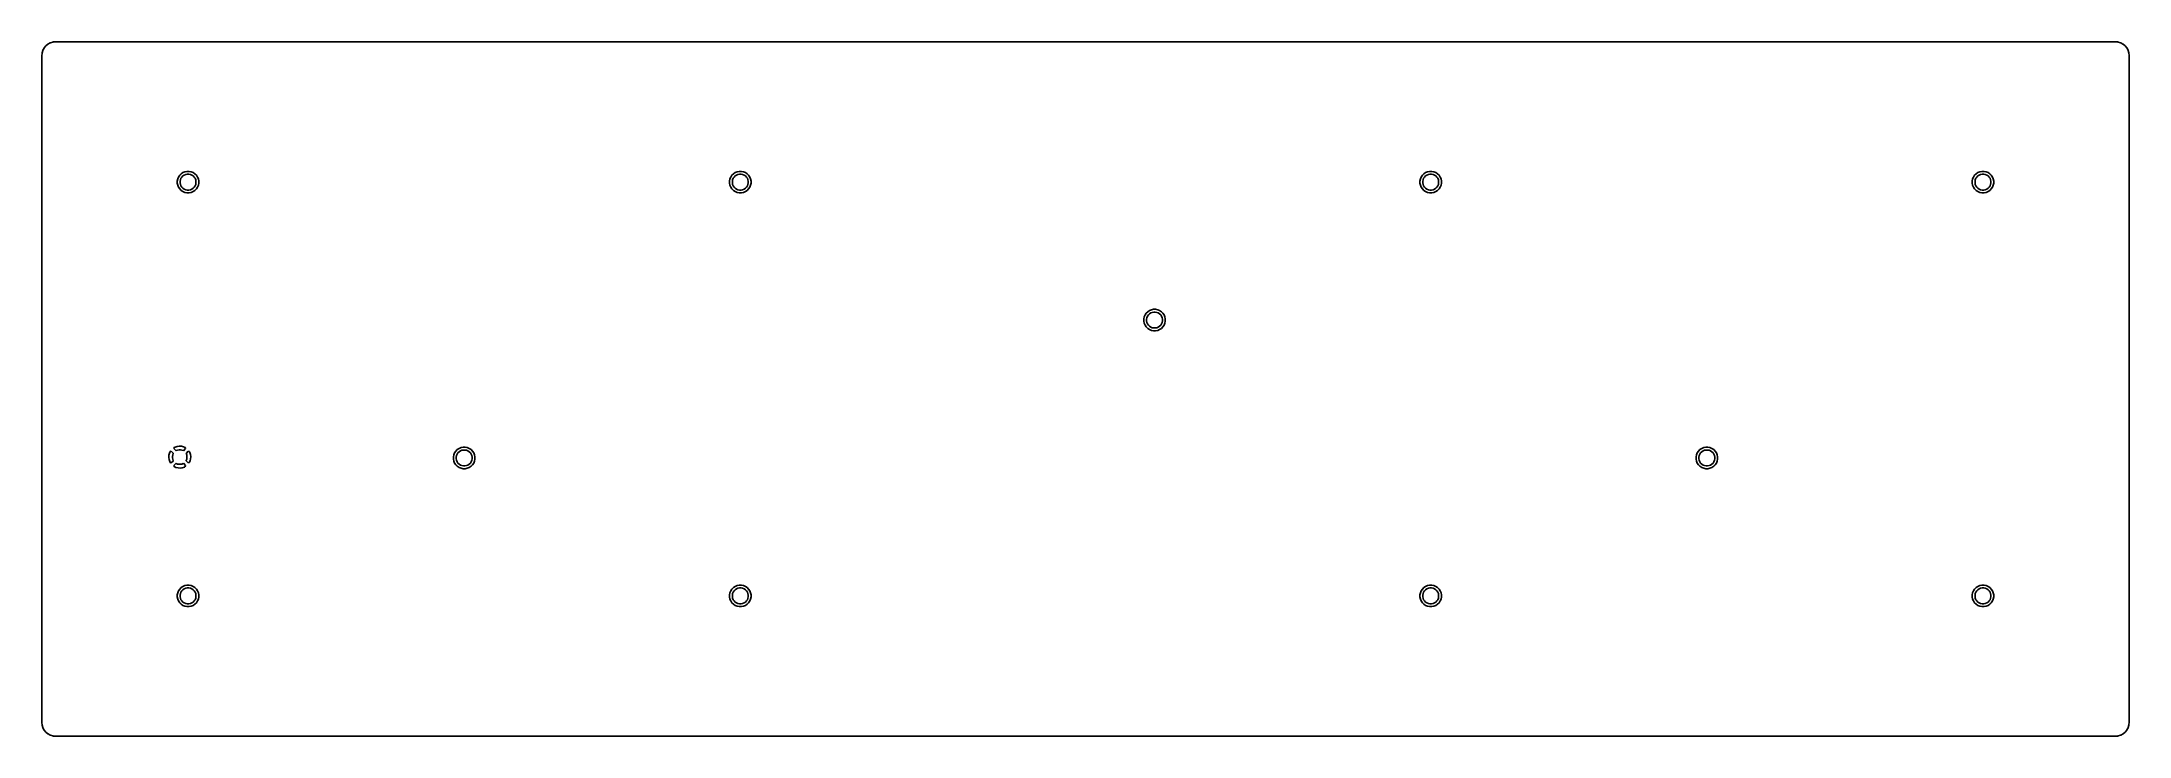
# Model space of a CAD drawing. Extents: x 1.1 to 12.4, y -4.9 to -1.1.
import ezdxf

# ---------------------------------------------------------------- set-up
doc = ezdxf.new("R2010")
doc.units = 0
doc.header["$MEASUREMENT"] = 0
doc.layers.add('BLACK', color=7, linetype='CONTINUOUS')

msp = doc.modelspace()

# ---------------------------------------------------------------- linework, layer by layer
at = {"layer": 'BLACK', "linetype": 'CONTINUOUS'}
for p, q in [((1.10259, -1.13416), (1.10291, -1.13384)), ((1.10291, -1.13384), (1.11354, -1.12505)), ((1.11354, -1.12505), (1.11359, -1.125)), ((1.11359, -1.125), (1.11397, -1.12475)), ((1.11397, -1.12475), (1.11434, -1.1245)), ((1.11434, -1.1245), (1.12648, -1.11794)), ((1.12648, -1.11794), (1.12654, -1.11791)), ((1.12654, -1.11791), (1.12696, -1.11773)), ((1.12696, -1.11773), (1.12738, -1.11756)), ((1.12738, -1.11756), (1.14056, -1.11348)), ((1.14056, -1.11348), (1.14062, -1.11346)), ((1.14062, -1.11346), (1.14107, -1.11337)), ((1.14107, -1.11337), (1.14151, -1.11328)), ((1.14151, -1.11328), (1.1563, -1.11173)), ((1.1563, -1.11173), (1.15637, -1.11172)), ((1.15637, -1.11172), (1.15659, -1.11172)), ((1.15659, -1.11172), (1.15682, -1.1117)), ((1.15682, -1.1117), (12.3426, -1.1117)), ((12.3426, -1.1117), (12.3427, -1.1117)), ((12.3427, -1.1117), (12.3429, -1.11173)), ((12.3429, -1.11173), (12.3431, -1.11173)), ((12.3431, -1.11173), (12.358, -1.11318)), ((12.358, -1.11318), (12.358, -1.11319)), ((12.358, -1.11319), (12.3585, -1.11328)), ((12.3585, -1.11328), (12.3589, -1.11337)), ((12.3589, -1.11337), (12.3721, -1.11736)), ((12.3721, -1.11736), (12.3722, -1.11738)), ((12.3722, -1.11738), (12.3726, -1.11756)), ((12.3726, -1.11756), (12.373, -1.11773)), ((12.373, -1.11773), (12.3852, -1.12421)), ((12.3852, -1.12421), (12.3853, -1.12424)), ((12.3853, -1.12424), (12.3857, -1.1245)), ((12.3857, -1.1245), (12.386, -1.12475)), ((12.386, -1.12475), (12.3967, -1.13347)), ((12.3967, -1.13347), (12.3968, -1.13351)), ((12.3968, -1.13351), (12.3971, -1.13384)), ((12.3971, -1.13384), (12.3974, -1.13416)), ((1.08045, -1.18855), (1.08048, -1.18834)), ((1.08045, -1.18862), (1.08045, -1.18855)), ((1.08045, -4.81193), (1.08045, -1.18862)), ((1.08048, -1.18813), (1.08193, -1.17328)), ((1.08048, -1.18834), (1.08048, -1.18813)), ((1.08193, -1.17328), (1.08194, -1.17321)), ((1.08194, -1.17321), (1.08203, -1.17277)), ((1.08203, -1.17277), (1.08212, -1.17232)), ((1.08212, -1.17232), (1.08611, -1.15912)), ((1.08611, -1.15912), (1.08613, -1.15905)), ((1.08613, -1.15905), (1.08631, -1.15863)), ((1.08631, -1.15863), (1.08648, -1.15822)), ((1.08648, -1.15822), (1.09296, -1.14603)), ((1.09296, -1.14603), (1.09299, -1.14597)), ((1.09299, -1.14597), (1.09325, -1.1456)), ((1.09325, -1.1456), (1.0935, -1.14522)), ((1.0935, -1.14522), (1.10222, -1.13453)), ((1.10222, -1.13453), (1.10226, -1.13448)), ((1.10226, -1.13448), (1.10259, -1.13416)), ((12.3974, -1.13416), (12.4062, -1.14479)), ((12.4062, -1.14479), (12.4062, -1.14484)), ((12.4062, -1.14484), (12.4065, -1.14522)), ((12.4065, -1.14522), (12.4068, -1.14559)), ((12.4068, -1.14559), (12.4133, -1.15773)), ((12.4133, -1.15773), (12.4133, -1.15779)), ((12.4133, -1.15779), (12.4135, -1.15821)), ((12.4135, -1.15821), (12.4137, -1.15863)), ((12.4137, -1.15863), (12.4178, -1.17181)), ((12.4178, -1.17181), (12.4178, -1.17187)), ((12.4178, -1.17187), (12.4179, -1.17232)), ((12.4179, -1.17232), (12.418, -1.17276)), ((12.418, -1.17276), (12.4195, -1.18755)), ((12.4195, -1.18755), (12.4195, -1.18762)), ((12.4195, -1.18762), (12.4195, -1.18784)), ((12.4195, -1.18784), (12.4195, -1.18807)), ((12.4195, -1.18807), (12.4195, -4.81138)), ((1.81893, -1.85799), (1.81669, -1.86926)), ((1.81669, -1.86926), (1.81669, -1.88074)), ((1.81669, -1.88074), (1.81893, -1.89201)), ((1.82333, -1.84738), (1.81893, -1.85799)), ((1.81893, -1.89201), (1.82333, -1.90262)), ((1.82971, -1.83783), (1.82333, -1.84738)), ((1.82333, -1.90262), (1.82971, -1.91217)), ((1.83783, -1.82971), (1.82971, -1.83783)), ((1.82971, -1.91217), (1.83783, -1.92029)), ((1.83169, -1.87073), (1.83336, -1.86237)), ((1.83169, -1.87927), (1.83169, -1.87073)), ((1.83336, -1.88763), (1.83169, -1.87927)), ((1.83336, -1.86237), (1.83662, -1.85449)), ((1.83662, -1.89551), (1.83336, -1.88763)), ((1.83662, -1.85449), (1.84136, -1.84739)), ((1.84136, -1.90261), (1.83662, -1.89551)), ((1.84738, -1.82333), (1.83783, -1.82971)), ((1.83783, -1.92029), (1.84738, -1.92667)), ((1.84136, -1.84739), (1.84739, -1.84136)), ((1.84739, -1.90864), (1.84136, -1.90261)), ((1.85799, -1.81893), (1.84738, -1.82333)), ((1.84738, -1.92667), (1.85799, -1.93107)), ((1.84739, -1.84136), (1.85449, -1.83662)), ((1.85449, -1.91338), (1.84739, -1.90864)), ((1.85449, -1.83662), (1.86237, -1.83336)), ((1.86237, -1.91664), (1.85449, -1.91338)), ((1.86926, -1.81669), (1.85799, -1.81893)), ((1.86237, -1.83336), (1.87073, -1.83169)), ((1.87073, -1.91831), (1.86237, -1.91664)), ((1.88074, -1.81669), (1.86926, -1.81669)), ((1.87073, -1.83169), (1.87927, -1.83169)), ((1.87927, -1.91831), (1.87073, -1.91831)), ((1.87927, -1.83169), (1.88763, -1.83336)), ((1.88763, -1.91664), (1.87927, -1.91831)), ((1.89201, -1.81893), (1.88074, -1.81669)), ((1.88763, -1.83336), (1.89551, -1.83662)), ((1.89551, -1.91338), (1.88763, -1.91664)), ((1.90262, -1.82333), (1.89201, -1.81893)), ((1.89201, -1.93107), (1.90262, -1.92667)), ((1.89551, -1.83662), (1.90261, -1.84136)), ((1.90261, -1.90864), (1.89551, -1.91338)), ((1.90261, -1.84136), (1.90864, -1.84739)), ((1.90864, -1.90261), (1.90261, -1.90864)), ((1.91217, -1.82971), (1.90262, -1.82333)), ((1.90262, -1.92667), (1.91217, -1.92029)), ((1.90864, -1.84739), (1.91338, -1.85449)), ((1.91338, -1.89551), (1.90864, -1.90261)), ((1.92029, -1.83783), (1.91217, -1.82971)), ((1.91217, -1.92029), (1.92029, -1.91217)), ((1.91338, -1.85449), (1.91664, -1.86237)), ((1.91664, -1.88763), (1.91338, -1.89551)), ((1.91664, -1.86237), (1.91831, -1.87073)), ((1.91831, -1.87927), (1.91664, -1.88763)), ((1.91831, -1.87073), (1.91831, -1.87927)), ((1.92667, -1.84738), (1.92029, -1.83783)), ((1.92029, -1.91217), (1.92667, -1.90262)), ((1.93107, -1.85799), (1.92667, -1.84738)), ((1.92667, -1.90262), (1.93107, -1.89201)), ((1.93331, -1.86926), (1.93107, -1.85799)), ((1.93107, -1.89201), (1.93331, -1.88074)), ((1.93331, -1.88074), (1.93331, -1.86926)), ((4.81893, -1.85799), (4.81669, -1.86926)), ((4.81669, -1.86926), (4.81669, -1.88074)), ((4.81669, -1.88074), (4.81893, -1.89201)), ((4.82333, -1.84738), (4.81893, -1.85799)), ((4.81893, -1.89201), (4.82333, -1.90262)), ((4.82971, -1.83783), (4.82333, -1.84738)), ((4.82333, -1.90262), (4.82971, -1.91217)), ((4.83783, -1.82971), (4.82971, -1.83783)), ((4.82971, -1.91217), (4.83783, -1.92029)), ((4.83169, -1.87073), (4.83336, -1.86237)), ((4.83169, -1.87927), (4.83169, -1.87073)), ((4.83336, -1.88763), (4.83169, -1.87927)), ((4.83336, -1.86237), (4.83662, -1.85449)), ((4.83662, -1.89551), (4.83336, -1.88763)), ((4.83662, -1.85449), (4.84136, -1.84739)), ((4.84136, -1.90261), (4.83662, -1.89551)), ((4.84738, -1.82333), (4.83783, -1.82971)), ((4.83783, -1.92029), (4.84738, -1.92667)), ((4.84136, -1.84739), (4.84739, -1.84136)), ((4.84739, -1.90864), (4.84136, -1.90261)), ((4.85799, -1.81893), (4.84738, -1.82333)), ((4.84738, -1.92667), (4.85799, -1.93107)), ((4.84739, -1.84136), (4.85449, -1.83662)), ((4.85449, -1.91338), (4.84739, -1.90864)), ((4.85449, -1.83662), (4.86237, -1.83336)), ((4.86237, -1.91664), (4.85449, -1.91338)), ((4.86926, -1.81669), (4.85799, -1.81893)), ((4.86237, -1.83336), (4.87073, -1.83169)), ((4.87073, -1.91831), (4.86237, -1.91664)), ((4.88074, -1.81669), (4.86926, -1.81669)), ((4.87073, -1.83169), (4.87927, -1.83169)), ((4.87927, -1.91831), (4.87073, -1.91831)), ((4.87927, -1.83169), (4.88763, -1.83336)), ((4.88763, -1.91664), (4.87927, -1.91831)), ((4.89201, -1.81893), (4.88074, -1.81669)), ((4.88763, -1.83336), (4.89551, -1.83662)), ((4.89551, -1.91338), (4.88763, -1.91664)), ((4.90262, -1.82333), (4.89201, -1.81893)), ((4.89201, -1.93107), (4.90262, -1.92667)), ((4.89551, -1.83662), (4.90261, -1.84136)), ((4.90261, -1.90864), (4.89551, -1.91338)), ((4.90261, -1.84136), (4.90864, -1.84739)), ((4.90864, -1.90261), (4.90261, -1.90864)), ((4.91217, -1.82971), (4.90262, -1.82333)), ((4.90262, -1.92667), (4.91217, -1.92029)), ((4.90864, -1.84739), (4.91338, -1.85449)), ((4.91338, -1.89551), (4.90864, -1.90261)), ((4.92029, -1.83783), (4.91217, -1.82971)), ((4.91217, -1.92029), (4.92029, -1.91217)), ((4.91338, -1.85449), (4.91664, -1.86237)), ((4.91664, -1.88763), (4.91338, -1.89551)), ((4.91664, -1.86237), (4.91831, -1.87073)), ((4.91831, -1.87927), (4.91664, -1.88763)), ((4.91831, -1.87073), (4.91831, -1.87927)), ((4.92667, -1.84738), (4.92029, -1.83783)), ((4.92029, -1.91217), (4.92667, -1.90262)), ((4.93107, -1.85799), (4.92667, -1.84738)), ((4.92667, -1.90262), (4.93107, -1.89201)), ((4.93331, -1.86926), (4.93107, -1.85799)), ((4.93107, -1.89201), (4.93331, -1.88074)), ((4.93331, -1.88074), (4.93331, -1.86926)), ((8.56893, -1.85799), (8.56669, -1.86926)), ((8.56669, -1.86926), (8.56669, -1.88074)), ((8.56669, -1.88074), (8.56893, -1.89201)), ((8.57333, -1.84738), (8.56893, -1.85799)), ((8.56893, -1.89201), (8.57333, -1.90262)), ((8.57971, -1.83783), (8.57333, -1.84738)), ((8.57333, -1.90262), (8.57971, -1.91217)), ((8.58783, -1.82971), (8.57971, -1.83783)), ((8.57971, -1.91217), (8.58783, -1.92029)), ((8.58169, -1.87073), (8.58336, -1.86237)), ((8.58169, -1.87927), (8.58169, -1.87073)), ((8.58336, -1.88763), (8.58169, -1.87927)), ((8.58336, -1.86237), (8.58662, -1.85449)), ((8.58662, -1.89551), (8.58336, -1.88763)), ((8.58662, -1.85449), (8.59136, -1.84739)), ((8.59136, -1.90261), (8.58662, -1.89551)), ((8.59738, -1.82333), (8.58783, -1.82971)), ((8.58783, -1.92029), (8.59738, -1.92667)), ((8.59136, -1.84739), (8.59739, -1.84136)), ((8.59739, -1.90864), (8.59136, -1.90261)), ((8.60799, -1.81893), (8.59738, -1.82333)), ((8.59738, -1.92667), (8.60799, -1.93107)), ((8.59739, -1.84136), (8.60449, -1.83662)), ((8.60449, -1.91338), (8.59739, -1.90864)), ((8.60449, -1.83662), (8.61237, -1.83336)), ((8.61237, -1.91664), (8.60449, -1.91338)), ((8.61926, -1.81669), (8.60799, -1.81893)), ((8.61237, -1.83336), (8.62073, -1.83169)), ((8.62073, -1.91831), (8.61237, -1.91664)), ((8.63074, -1.81669), (8.61926, -1.81669)), ((8.62073, -1.83169), (8.62927, -1.83169)), ((8.62927, -1.91831), (8.62073, -1.91831)), ((8.62927, -1.83169), (8.63763, -1.83336)), ((8.63763, -1.91664), (8.62927, -1.91831)), ((8.64201, -1.81893), (8.63074, -1.81669)), ((8.63763, -1.83336), (8.64551, -1.83662)), ((8.64551, -1.91338), (8.63763, -1.91664)), ((8.65262, -1.82333), (8.64201, -1.81893)), ((8.64201, -1.93107), (8.65262, -1.92667)), ((8.64551, -1.83662), (8.65261, -1.84136)), ((8.65261, -1.90864), (8.64551, -1.91338)), ((8.65261, -1.84136), (8.65864, -1.84739)), ((8.65864, -1.90261), (8.65261, -1.90864)), ((8.66217, -1.82971), (8.65262, -1.82333)), ((8.65262, -1.92667), (8.66217, -1.92029)), ((8.65864, -1.84739), (8.66338, -1.85449)), ((8.66338, -1.89551), (8.65864, -1.90261)), ((8.67029, -1.83783), (8.66217, -1.82971)), ((8.66217, -1.92029), (8.67029, -1.91217)), ((8.66338, -1.85449), (8.66664, -1.86237)), ((8.66664, -1.88763), (8.66338, -1.89551)), ((8.66664, -1.86237), (8.66831, -1.87073)), ((8.66831, -1.87927), (8.66664, -1.88763)), ((8.66831, -1.87073), (8.66831, -1.87927)), ((8.67667, -1.84738), (8.67029, -1.83783)), ((8.67029, -1.91217), (8.67667, -1.90262)), ((8.68107, -1.85799), (8.67667, -1.84738)), ((8.67667, -1.90262), (8.68107, -1.89201)), ((8.68331, -1.86926), (8.68107, -1.85799)), ((8.68107, -1.89201), (8.68331, -1.88074)), ((8.68331, -1.88074), (8.68331, -1.86926)), ((11.5689, -1.85799), (11.5667, -1.86926)), ((11.5667, -1.86926), (11.5667, -1.88074)), ((11.5667, -1.88074), (11.5689, -1.89201)), ((11.5733, -1.84738), (11.5689, -1.85799)), ((11.5689, -1.89201), (11.5733, -1.90262)), ((11.5797, -1.83783), (11.5733, -1.84738)), ((11.5733, -1.90262), (11.5797, -1.91217)), ((11.5878, -1.82971), (11.5797, -1.83783)), ((11.5797, -1.91217), (11.5878, -1.92029)), ((11.5817, -1.87073), (11.5834, -1.86237)), ((11.5817, -1.87927), (11.5817, -1.87073)), ((11.5834, -1.88763), (11.5817, -1.87927)), ((11.5834, -1.86237), (11.5866, -1.85449)), ((11.5866, -1.89551), (11.5834, -1.88763)), ((11.5866, -1.85449), (11.5914, -1.84739)), ((11.5914, -1.90261), (11.5866, -1.89551)), ((11.5974, -1.82333), (11.5878, -1.82971)), ((11.5878, -1.92029), (11.5974, -1.92667)), ((11.5914, -1.84739), (11.5974, -1.84136)), ((11.5974, -1.90864), (11.5914, -1.90261)), ((11.608, -1.81893), (11.5974, -1.82333)), ((11.5974, -1.84136), (11.6045, -1.83662)), ((11.6045, -1.91338), (11.5974, -1.90864)), ((11.5974, -1.92667), (11.608, -1.93107)), ((11.6045, -1.83662), (11.6124, -1.83336)), ((11.6124, -1.91664), (11.6045, -1.91338)), ((11.6193, -1.81669), (11.608, -1.81893)), ((11.6124, -1.83336), (11.6207, -1.83169)), ((11.6207, -1.91831), (11.6124, -1.91664)), ((11.6307, -1.81669), (11.6193, -1.81669)), ((11.6207, -1.83169), (11.6293, -1.83169)), ((11.6293, -1.91831), (11.6207, -1.91831)), ((11.6293, -1.83169), (11.6376, -1.83336)), ((11.6376, -1.91664), (11.6293, -1.91831)), ((11.642, -1.81893), (11.6307, -1.81669)), ((11.6376, -1.83336), (11.6455, -1.83662)), ((11.6455, -1.91338), (11.6376, -1.91664)), ((11.6526, -1.82333), (11.642, -1.81893)), ((11.642, -1.93107), (11.6526, -1.92667)), ((11.6455, -1.83662), (11.6526, -1.84136)), ((11.6526, -1.90864), (11.6455, -1.91338)), ((11.6622, -1.82971), (11.6526, -1.82333)), ((11.6526, -1.84136), (11.6586, -1.84739)), ((11.6586, -1.90261), (11.6526, -1.90864)), ((11.6526, -1.92667), (11.6622, -1.92029)), ((11.6586, -1.84739), (11.6634, -1.85449)), ((11.6634, -1.89551), (11.6586, -1.90261)), ((11.6703, -1.83783), (11.6622, -1.82971)), ((11.6622, -1.92029), (11.6703, -1.91217)), ((11.6634, -1.85449), (11.6666, -1.86237)), ((11.6666, -1.88763), (11.6634, -1.89551)), ((11.6666, -1.86237), (11.6683, -1.87073)), ((11.6683, -1.87927), (11.6666, -1.88763)), ((11.6683, -1.87073), (11.6683, -1.87927)), ((11.6767, -1.84738), (11.6703, -1.83783)), ((11.6703, -1.91217), (11.6767, -1.90262)), ((11.6811, -1.85799), (11.6767, -1.84738)), ((11.6767, -1.90262), (11.6811, -1.89201)), ((11.6833, -1.86926), (11.6811, -1.85799)), ((11.6811, -1.89201), (11.6833, -1.88074)), ((11.6833, -1.88074), (11.6833, -1.86926)), ((1.85799, -1.93107), (1.86926, -1.93331)), ((1.86926, -1.93331), (1.88074, -1.93331)), ((1.88074, -1.93331), (1.89201, -1.93107)), ((4.85799, -1.93107), (4.86926, -1.93331)), ((4.86926, -1.93331), (4.88074, -1.93331)), ((4.88074, -1.93331), (4.89201, -1.93107)), ((8.60799, -1.93107), (8.61926, -1.93331)), ((8.61926, -1.93331), (8.63074, -1.93331)), ((8.63074, -1.93331), (8.64201, -1.93107)), ((11.608, -1.93107), (11.6193, -1.93331)), ((11.6193, -1.93331), (11.6307, -1.93331)), ((11.6307, -1.93331), (11.642, -1.93107)), ((7.07333, -2.59738), (7.06893, -2.60799)), ((7.07971, -2.58783), (7.07333, -2.59738)), ((7.08783, -2.57971), (7.07971, -2.58783)), ((7.08336, -2.61237), (7.08662, -2.60449)), ((7.08662, -2.60449), (7.09136, -2.59739)), ((7.09738, -2.57333), (7.08783, -2.57971)), ((7.09136, -2.59739), (7.09739, -2.59136)), ((7.10799, -2.56893), (7.09738, -2.57333)), ((7.09739, -2.59136), (7.10449, -2.58662)), ((7.10449, -2.58662), (7.11237, -2.58336)), ((7.11926, -2.56669), (7.10799, -2.56893)), ((7.11237, -2.58336), (7.12073, -2.58169)), ((7.13074, -2.56669), (7.11926, -2.56669)), ((7.12073, -2.58169), (7.12927, -2.58169)), ((7.12927, -2.58169), (7.13763, -2.58336)), ((7.14201, -2.56893), (7.13074, -2.56669)), ((7.13763, -2.58336), (7.14551, -2.58662)), ((7.15262, -2.57333), (7.14201, -2.56893)), ((7.14551, -2.58662), (7.15261, -2.59136)), ((7.15261, -2.59136), (7.15864, -2.59739)), ((7.16217, -2.57971), (7.15262, -2.57333)), ((7.15864, -2.59739), (7.16338, -2.60449)), ((7.17029, -2.58783), (7.16217, -2.57971)), ((7.16338, -2.60449), (7.16664, -2.61237)), ((7.17667, -2.59738), (7.17029, -2.58783)), ((7.18107, -2.60799), (7.17667, -2.59738)), ((7.06893, -2.60799), (7.06669, -2.61926)), ((7.06669, -2.61926), (7.06669, -2.63074)), ((7.06669, -2.63074), (7.06893, -2.64201)), ((7.06893, -2.64201), (7.07333, -2.65262)), ((7.07333, -2.65262), (7.07971, -2.66217)), ((7.07971, -2.66217), (7.08783, -2.67029)), ((7.08169, -2.62073), (7.08336, -2.61237)), ((7.08169, -2.62927), (7.08169, -2.62073)), ((7.08336, -2.63763), (7.08169, -2.62927)), ((7.08662, -2.64551), (7.08336, -2.63763)), ((7.09136, -2.65261), (7.08662, -2.64551)), ((7.08783, -2.67029), (7.09738, -2.67667)), ((7.09739, -2.65864), (7.09136, -2.65261)), ((7.09738, -2.67667), (7.10799, -2.68107)), ((7.10449, -2.66338), (7.09739, -2.65864)), ((7.11237, -2.66664), (7.10449, -2.66338)), ((7.10799, -2.68107), (7.11926, -2.68331)), ((7.12073, -2.66831), (7.11237, -2.66664)), ((7.11926, -2.68331), (7.13074, -2.68331)), ((7.12927, -2.66831), (7.12073, -2.66831)), ((7.13763, -2.66664), (7.12927, -2.66831)), ((7.13074, -2.68331), (7.14201, -2.68107)), ((7.14551, -2.66338), (7.13763, -2.66664)), ((7.14201, -2.68107), (7.15262, -2.67667)), ((7.15261, -2.65864), (7.14551, -2.66338)), ((7.15864, -2.65261), (7.15261, -2.65864)), ((7.15262, -2.67667), (7.16217, -2.67029)), ((7.16338, -2.64551), (7.15864, -2.65261)), ((7.16217, -2.67029), (7.17029, -2.66217)), ((7.16664, -2.63763), (7.16338, -2.64551)), ((7.16664, -2.61237), (7.16831, -2.62073)), ((7.16831, -2.62927), (7.16664, -2.63763)), ((7.16831, -2.62073), (7.16831, -2.62927)), ((7.17029, -2.66217), (7.17667, -2.65262)), ((7.17667, -2.65262), (7.18107, -2.64201)), ((7.18331, -2.61926), (7.18107, -2.60799)), ((7.18107, -2.64201), (7.18331, -2.63074)), ((7.18331, -2.63074), (7.18331, -2.61926)), ((1.77109, -3.3606), (1.77039, -3.37227)), ((1.77039, -3.37227), (1.77197, -3.38386)), ((1.77405, -3.34929), (1.77109, -3.3606)), ((1.77197, -3.38386), (1.77583, -3.395)), ((1.7785, -3.34015), (1.77405, -3.34929)), ((1.77583, -3.395), (1.77839, -3.39981)), ((1.77839, -3.39981), (1.78401, -3.40185)), ((1.78401, -3.33815), (1.7785, -3.34015)), ((1.79595, -3.35009), (1.78401, -3.33815)), ((1.78401, -3.40185), (1.79595, -3.38991)), ((1.79063, -3.36612), (1.79214, -3.35852)), ((1.79063, -3.37388), (1.79063, -3.36612)), ((1.79214, -3.38148), (1.79063, -3.37388)), ((1.79214, -3.35852), (1.79511, -3.35135)), ((1.79511, -3.38865), (1.79214, -3.38148)), ((1.79511, -3.35135), (1.79595, -3.35009)), ((1.79595, -3.38991), (1.79511, -3.38865)), ((1.80019, -3.31839), (1.79815, -3.32401)), ((1.79815, -3.32401), (1.81009, -3.33595)), ((1.805, -3.31583), (1.80019, -3.31839)), ((1.81614, -3.31197), (1.805, -3.31583)), ((1.81009, -3.33595), (1.81135, -3.33511)), ((1.81135, -3.33511), (1.81852, -3.33214)), ((1.82773, -3.31039), (1.81614, -3.31197)), ((1.81852, -3.33214), (1.82612, -3.33063)), ((1.82612, -3.33063), (1.83388, -3.33063)), ((1.8394, -3.31109), (1.82773, -3.31039)), ((1.83388, -3.33063), (1.84148, -3.33214)), ((1.85071, -3.31405), (1.8394, -3.31109)), ((1.84148, -3.33214), (1.84865, -3.33511)), ((1.84865, -3.33511), (1.84991, -3.33595)), ((1.84991, -3.33595), (1.86185, -3.32401)), ((1.85985, -3.3185), (1.85071, -3.31405)), ((1.86185, -3.32401), (1.85985, -3.3185)), ((1.87599, -3.33815), (1.86405, -3.35009)), ((1.86405, -3.35009), (1.86489, -3.35135)), ((1.86489, -3.38865), (1.86405, -3.38991)), ((1.86405, -3.38991), (1.87599, -3.40185)), ((1.86489, -3.35135), (1.86786, -3.35852)), ((1.86786, -3.38148), (1.86489, -3.38865)), ((1.86786, -3.35852), (1.86937, -3.36612)), ((1.86937, -3.37388), (1.86786, -3.38148)), ((1.86937, -3.36612), (1.86937, -3.37388)), ((1.88161, -3.34019), (1.87599, -3.33815)), ((1.87599, -3.40185), (1.8815, -3.39985)), ((1.8815, -3.39985), (1.88595, -3.39071)), ((1.88417, -3.345), (1.88161, -3.34019)), ((1.88803, -3.35614), (1.88417, -3.345)), ((1.88595, -3.39071), (1.88891, -3.3794)), ((1.88961, -3.36773), (1.88803, -3.35614)), ((1.88891, -3.3794), (1.88957, -3.36846)), ((1.88957, -3.36846), (1.88961, -3.36773)), ((1.88957, -3.36846), (1.88957, -3.36846)), ((3.31893, -3.35799), (3.31669, -3.36926)), ((3.31669, -3.36926), (3.31669, -3.38074)), ((3.31669, -3.38074), (3.31893, -3.39201)), ((3.32333, -3.34738), (3.31893, -3.35799)), ((3.31893, -3.39201), (3.32333, -3.40262)), ((3.32971, -3.33783), (3.32333, -3.34738)), ((3.33783, -3.32971), (3.32971, -3.33783)), ((3.33169, -3.37073), (3.33336, -3.36237)), ((3.33169, -3.37927), (3.33169, -3.37073)), ((3.33336, -3.38763), (3.33169, -3.37927)), ((3.33336, -3.36237), (3.33662, -3.35449)), ((3.33662, -3.39551), (3.33336, -3.38763)), ((3.33662, -3.35449), (3.34136, -3.34739)), ((3.34136, -3.40261), (3.33662, -3.39551)), ((3.34738, -3.32333), (3.33783, -3.32971)), ((3.34136, -3.34739), (3.34739, -3.34136)), ((3.35799, -3.31893), (3.34738, -3.32333)), ((3.34739, -3.34136), (3.35449, -3.33662)), ((3.35449, -3.33662), (3.36237, -3.33336)), ((3.36926, -3.31669), (3.35799, -3.31893)), ((3.36237, -3.33336), (3.37073, -3.33169)), ((3.38074, -3.31669), (3.36926, -3.31669)), ((3.37073, -3.33169), (3.37927, -3.33169)), ((3.37927, -3.33169), (3.38763, -3.33336)), ((3.39201, -3.31893), (3.38074, -3.31669)), ((3.38763, -3.33336), (3.39551, -3.33662)), ((3.40262, -3.32333), (3.39201, -3.31893)), ((3.39551, -3.33662), (3.40261, -3.34136)), ((3.40261, -3.34136), (3.40864, -3.34739)), ((3.41217, -3.32971), (3.40262, -3.32333)), ((3.40864, -3.34739), (3.41338, -3.35449)), ((3.41338, -3.39551), (3.40864, -3.40261)), ((3.42029, -3.33783), (3.41217, -3.32971)), ((3.41338, -3.35449), (3.41664, -3.36237)), ((3.41664, -3.38763), (3.41338, -3.39551)), ((3.41664, -3.36237), (3.41831, -3.37073)), ((3.41831, -3.37927), (3.41664, -3.38763)), ((3.41831, -3.37073), (3.41831, -3.37927)), ((3.42667, -3.34738), (3.42029, -3.33783)), ((3.43107, -3.35799), (3.42667, -3.34738)), ((3.42667, -3.40262), (3.43107, -3.39201)), ((3.43331, -3.36926), (3.43107, -3.35799)), ((3.43107, -3.39201), (3.43331, -3.38074)), ((3.43331, -3.38074), (3.43331, -3.36926)), ((10.0689, -3.35799), (10.0667, -3.36926)), ((10.0667, -3.36926), (10.0667, -3.38074)), ((10.0667, -3.38074), (10.0689, -3.39201)), ((10.0733, -3.34738), (10.0689, -3.35799)), ((10.0689, -3.39201), (10.0733, -3.40262)), ((10.0797, -3.33783), (10.0733, -3.34738)), ((10.0878, -3.32971), (10.0797, -3.33783)), ((10.0817, -3.37073), (10.0834, -3.36237)), ((10.0817, -3.37927), (10.0817, -3.37073)), ((10.0834, -3.38763), (10.0817, -3.37927)), ((10.0834, -3.36237), (10.0866, -3.35449)), ((10.0866, -3.39551), (10.0834, -3.38763)), ((10.0866, -3.35449), (10.0914, -3.34739)), ((10.0914, -3.40261), (10.0866, -3.39551)), ((10.0974, -3.32333), (10.0878, -3.32971)), ((10.0914, -3.34739), (10.0974, -3.34136)), ((10.108, -3.31893), (10.0974, -3.32333)), ((10.0974, -3.34136), (10.1045, -3.33662)), ((10.1045, -3.33662), (10.1124, -3.33336)), ((10.1193, -3.31669), (10.108, -3.31893)), ((10.1124, -3.33336), (10.1207, -3.33169)), ((10.1307, -3.31669), (10.1193, -3.31669)), ((10.1207, -3.33169), (10.1293, -3.33169)), ((10.1293, -3.33169), (10.1376, -3.33336)), ((10.142, -3.31893), (10.1307, -3.31669)), ((10.1376, -3.33336), (10.1455, -3.33662)), ((10.1526, -3.32333), (10.142, -3.31893)), ((10.1455, -3.33662), (10.1526, -3.34136)), ((10.1622, -3.32971), (10.1526, -3.32333)), ((10.1526, -3.34136), (10.1586, -3.34739)), ((10.1586, -3.34739), (10.1634, -3.35449)), ((10.1634, -3.39551), (10.1586, -3.40261)), ((10.1703, -3.33783), (10.1622, -3.32971)), ((10.1634, -3.35449), (10.1666, -3.36237)), ((10.1666, -3.38763), (10.1634, -3.39551)), ((10.1666, -3.36237), (10.1683, -3.37073)), ((10.1683, -3.37927), (10.1666, -3.38763)), ((10.1683, -3.37073), (10.1683, -3.37927)), ((10.1767, -3.34738), (10.1703, -3.33783)), ((10.1811, -3.35799), (10.1767, -3.34738)), ((10.1767, -3.40262), (10.1811, -3.39201)), ((10.1833, -3.36926), (10.1811, -3.35799)), ((10.1811, -3.39201), (10.1833, -3.38074)), ((10.1833, -3.38074), (10.1833, -3.36926)), ((1.81009, -3.40405), (1.79815, -3.41599)), ((1.79815, -3.41599), (1.80015, -3.4215)), ((1.80015, -3.4215), (1.80929, -3.42595)), ((1.80929, -3.42595), (1.8206, -3.42891)), ((1.81135, -3.40489), (1.81009, -3.40405)), ((1.81852, -3.40786), (1.81135, -3.40489)), ((1.82612, -3.40937), (1.81852, -3.40786)), ((1.8206, -3.42891), (1.83227, -3.42961)), ((1.83388, -3.40937), (1.82612, -3.40937)), ((1.83227, -3.42961), (1.84386, -3.42803)), ((1.84148, -3.40786), (1.83388, -3.40937)), ((1.84865, -3.40489), (1.84148, -3.40786)), ((1.84386, -3.42803), (1.855, -3.42417)), ((1.84991, -3.40405), (1.84865, -3.40489)), ((1.86185, -3.41599), (1.84991, -3.40405)), ((1.855, -3.42417), (1.85981, -3.42161)), ((1.85981, -3.42161), (1.86185, -3.41599)), ((3.32333, -3.40262), (3.32971, -3.41217)), ((3.32971, -3.41217), (3.33783, -3.42029)), ((3.33783, -3.42029), (3.34738, -3.42667)), ((3.34739, -3.40864), (3.34136, -3.40261)), ((3.34738, -3.42667), (3.35799, -3.43107)), ((3.35449, -3.41338), (3.34739, -3.40864)), ((3.36237, -3.41664), (3.35449, -3.41338)), ((3.35799, -3.43107), (3.36926, -3.43331)), ((3.37073, -3.41831), (3.36237, -3.41664)), ((3.36926, -3.43331), (3.38074, -3.43331)), ((3.37927, -3.41831), (3.37073, -3.41831)), ((3.38763, -3.41664), (3.37927, -3.41831)), ((3.38074, -3.43331), (3.39201, -3.43107)), ((3.39551, -3.41338), (3.38763, -3.41664)), ((3.39201, -3.43107), (3.40262, -3.42667)), ((3.40261, -3.40864), (3.39551, -3.41338)), ((3.40864, -3.40261), (3.40261, -3.40864)), ((3.40262, -3.42667), (3.41217, -3.42029)), ((3.41217, -3.42029), (3.42029, -3.41217)), ((3.42029, -3.41217), (3.42667, -3.40262)), ((10.0733, -3.40262), (10.0797, -3.41217)), ((10.0797, -3.41217), (10.0878, -3.42029)), ((10.0878, -3.42029), (10.0974, -3.42667)), ((10.0974, -3.40864), (10.0914, -3.40261)), ((10.1045, -3.41338), (10.0974, -3.40864)), ((10.0974, -3.42667), (10.108, -3.43107)), ((10.1124, -3.41664), (10.1045, -3.41338)), ((10.108, -3.43107), (10.1193, -3.43331)), ((10.1207, -3.41831), (10.1124, -3.41664)), ((10.1193, -3.43331), (10.1307, -3.43331)), ((10.1293, -3.41831), (10.1207, -3.41831)), ((10.1376, -3.41664), (10.1293, -3.41831)), ((10.1307, -3.43331), (10.142, -3.43107)), ((10.1455, -3.41338), (10.1376, -3.41664)), ((10.142, -3.43107), (10.1526, -3.42667)), ((10.1526, -3.40864), (10.1455, -3.41338)), ((10.1586, -3.40261), (10.1526, -3.40864)), ((10.1526, -3.42667), (10.1622, -3.42029)), ((10.1622, -3.42029), (10.1703, -3.41217)), ((10.1703, -3.41217), (10.1767, -3.40262)), ((1.83783, -4.07971), (1.82971, -4.08783)), ((1.84738, -4.07333), (1.83783, -4.07971)), ((1.85799, -4.06893), (1.84738, -4.07333)), ((1.86926, -4.06669), (1.85799, -4.06893)), ((1.86237, -4.08336), (1.87073, -4.08169)), ((1.88074, -4.06669), (1.86926, -4.06669)), ((1.87073, -4.08169), (1.87927, -4.08169)), ((1.87927, -4.08169), (1.88763, -4.08336)), ((1.89201, -4.06893), (1.88074, -4.06669)), ((1.90262, -4.07333), (1.89201, -4.06893)), ((1.91217, -4.07971), (1.90262, -4.07333)), ((1.92029, -4.08783), (1.91217, -4.07971)), ((4.83783, -4.07971), (4.82971, -4.08783)), ((4.84738, -4.07333), (4.83783, -4.07971)), ((4.85799, -4.06893), (4.84738, -4.07333)), ((4.86926, -4.06669), (4.85799, -4.06893)), ((4.86237, -4.08336), (4.87073, -4.08169)), ((4.88074, -4.06669), (4.86926, -4.06669)), ((4.87073, -4.08169), (4.87927, -4.08169)), ((4.87927, -4.08169), (4.88763, -4.08336)), ((4.89201, -4.06893), (4.88074, -4.06669)), ((4.90262, -4.07333), (4.89201, -4.06893)), ((4.91217, -4.07971), (4.90262, -4.07333)), ((4.92029, -4.08783), (4.91217, -4.07971)), ((8.58783, -4.07971), (8.57971, -4.08783)), ((8.59738, -4.07333), (8.58783, -4.07971)), ((8.60799, -4.06893), (8.59738, -4.07333)), ((8.61926, -4.06669), (8.60799, -4.06893)), ((8.61237, -4.08336), (8.62073, -4.08169)), ((8.63074, -4.06669), (8.61926, -4.06669)), ((8.62073, -4.08169), (8.62927, -4.08169)), ((8.62927, -4.08169), (8.63763, -4.08336)), ((8.64201, -4.06893), (8.63074, -4.06669)), ((8.65262, -4.07333), (8.64201, -4.06893)), ((8.66217, -4.07971), (8.65262, -4.07333)), ((8.67029, -4.08783), (8.66217, -4.07971)), ((11.5878, -4.07971), (11.5797, -4.08783)), ((11.5974, -4.07333), (11.5878, -4.07971)), ((11.608, -4.06893), (11.5974, -4.07333)), ((11.6193, -4.06669), (11.608, -4.06893)), ((11.6124, -4.08336), (11.6207, -4.08169)), ((11.6307, -4.06669), (11.6193, -4.06669)), ((11.6207, -4.08169), (11.6293, -4.08169)), ((11.6293, -4.08169), (11.6376, -4.08336)), ((11.642, -4.06893), (11.6307, -4.06669)), ((11.6526, -4.07333), (11.642, -4.06893)), ((11.6622, -4.07971), (11.6526, -4.07333)), ((11.6703, -4.08783), (11.6622, -4.07971)), ((1.81893, -4.10799), (1.81669, -4.11926)), ((1.81669, -4.11926), (1.81669, -4.13074)), ((1.81669, -4.13074), (1.81893, -4.14201)), ((1.82333, -4.09738), (1.81893, -4.10799)), ((1.81893, -4.14201), (1.82333, -4.15262)), ((1.82971, -4.08783), (1.82333, -4.09738)), ((1.82333, -4.15262), (1.82971, -4.16217)), ((1.82971, -4.16217), (1.83783, -4.17029)), ((1.83169, -4.12073), (1.83336, -4.11237)), ((1.83169, -4.12927), (1.83169, -4.12073)), ((1.83336, -4.13763), (1.83169, -4.12927)), ((1.83336, -4.11237), (1.83662, -4.10449)), ((1.83662, -4.14551), (1.83336, -4.13763)), ((1.83662, -4.10449), (1.84136, -4.09739)), ((1.84136, -4.15261), (1.83662, -4.14551)), ((1.83783, -4.17029), (1.84738, -4.17667)), ((1.84136, -4.09739), (1.84739, -4.09136)), ((1.84739, -4.15864), (1.84136, -4.15261)), ((1.84738, -4.17667), (1.85799, -4.18107)), ((1.84739, -4.09136), (1.85449, -4.08662)), ((1.85449, -4.16338), (1.84739, -4.15864)), ((1.85449, -4.08662), (1.86237, -4.08336)), ((1.86237, -4.16664), (1.85449, -4.16338)), ((1.85799, -4.18107), (1.86926, -4.18331)), ((1.87073, -4.16831), (1.86237, -4.16664)), ((1.86926, -4.18331), (1.88074, -4.18331)), ((1.87927, -4.16831), (1.87073, -4.16831)), ((1.88763, -4.16664), (1.87927, -4.16831)), ((1.88074, -4.18331), (1.89201, -4.18107)), ((1.88763, -4.08336), (1.89551, -4.08662)), ((1.89551, -4.16338), (1.88763, -4.16664)), ((1.89201, -4.18107), (1.90262, -4.17667)), ((1.89551, -4.08662), (1.90261, -4.09136)), ((1.90261, -4.15864), (1.89551, -4.16338)), ((1.90261, -4.09136), (1.90864, -4.09739)), ((1.90864, -4.15261), (1.90261, -4.15864)), ((1.90262, -4.17667), (1.91217, -4.17029)), ((1.90864, -4.09739), (1.91338, -4.10449)), ((1.91338, -4.14551), (1.90864, -4.15261)), ((1.91217, -4.17029), (1.92029, -4.16217)), ((1.91338, -4.10449), (1.91664, -4.11237)), ((1.91664, -4.13763), (1.91338, -4.14551)), ((1.91664, -4.11237), (1.91831, -4.12073)), ((1.91831, -4.12927), (1.91664, -4.13763)), ((1.91831, -4.12073), (1.91831, -4.12927)), ((1.92667, -4.09738), (1.92029, -4.08783)), ((1.92029, -4.16217), (1.92667, -4.15262)), ((1.93107, -4.10799), (1.92667, -4.09738)), ((1.92667, -4.15262), (1.93107, -4.14201)), ((1.93331, -4.11926), (1.93107, -4.10799)), ((1.93107, -4.14201), (1.93331, -4.13074)), ((1.93331, -4.13074), (1.93331, -4.11926)), ((4.81893, -4.10799), (4.81669, -4.11926)), ((4.81669, -4.11926), (4.81669, -4.13074)), ((4.81669, -4.13074), (4.81893, -4.14201)), ((4.82333, -4.09738), (4.81893, -4.10799)), ((4.81893, -4.14201), (4.82333, -4.15262)), ((4.82971, -4.08783), (4.82333, -4.09738)), ((4.82333, -4.15262), (4.82971, -4.16217)), ((4.82971, -4.16217), (4.83783, -4.17029)), ((4.83169, -4.12073), (4.83336, -4.11237)), ((4.83169, -4.12927), (4.83169, -4.12073)), ((4.83336, -4.13763), (4.83169, -4.12927)), ((4.83336, -4.11237), (4.83662, -4.10449)), ((4.83662, -4.14551), (4.83336, -4.13763)), ((4.83662, -4.10449), (4.84136, -4.09739)), ((4.84136, -4.15261), (4.83662, -4.14551)), ((4.83783, -4.17029), (4.84738, -4.17667)), ((4.84136, -4.09739), (4.84739, -4.09136)), ((4.84739, -4.15864), (4.84136, -4.15261)), ((4.84738, -4.17667), (4.85799, -4.18107)), ((4.84739, -4.09136), (4.85449, -4.08662)), ((4.85449, -4.16338), (4.84739, -4.15864)), ((4.85449, -4.08662), (4.86237, -4.08336)), ((4.86237, -4.16664), (4.85449, -4.16338)), ((4.85799, -4.18107), (4.86926, -4.18331)), ((4.87073, -4.16831), (4.86237, -4.16664)), ((4.86926, -4.18331), (4.88074, -4.18331)), ((4.87927, -4.16831), (4.87073, -4.16831)), ((4.88763, -4.16664), (4.87927, -4.16831)), ((4.88074, -4.18331), (4.89201, -4.18107)), ((4.88763, -4.08336), (4.89551, -4.08662)), ((4.89551, -4.16338), (4.88763, -4.16664)), ((4.89201, -4.18107), (4.90262, -4.17667)), ((4.89551, -4.08662), (4.90261, -4.09136)), ((4.90261, -4.15864), (4.89551, -4.16338)), ((4.90261, -4.09136), (4.90864, -4.09739)), ((4.90864, -4.15261), (4.90261, -4.15864)), ((4.90262, -4.17667), (4.91217, -4.17029)), ((4.90864, -4.09739), (4.91338, -4.10449)), ((4.91338, -4.14551), (4.90864, -4.15261)), ((4.91217, -4.17029), (4.92029, -4.16217)), ((4.91338, -4.10449), (4.91664, -4.11237)), ((4.91664, -4.13763), (4.91338, -4.14551)), ((4.91664, -4.11237), (4.91831, -4.12073)), ((4.91831, -4.12927), (4.91664, -4.13763)), ((4.91831, -4.12073), (4.91831, -4.12927)), ((4.92667, -4.09738), (4.92029, -4.08783)), ((4.92029, -4.16217), (4.92667, -4.15262)), ((4.93107, -4.10799), (4.92667, -4.09738)), ((4.92667, -4.15262), (4.93107, -4.14201)), ((4.93331, -4.11926), (4.93107, -4.10799)), ((4.93107, -4.14201), (4.93331, -4.13074)), ((4.93331, -4.13074), (4.93331, -4.11926)), ((8.56893, -4.10799), (8.56669, -4.11926)), ((8.56669, -4.11926), (8.56669, -4.13074)), ((8.56669, -4.13074), (8.56893, -4.14201)), ((8.57333, -4.09738), (8.56893, -4.10799)), ((8.56893, -4.14201), (8.57333, -4.15262)), ((8.57971, -4.08783), (8.57333, -4.09738)), ((8.57333, -4.15262), (8.57971, -4.16217)), ((8.57971, -4.16217), (8.58783, -4.17029)), ((8.58169, -4.12073), (8.58336, -4.11237)), ((8.58169, -4.12927), (8.58169, -4.12073)), ((8.58336, -4.13763), (8.58169, -4.12927)), ((8.58336, -4.11237), (8.58662, -4.10449)), ((8.58662, -4.14551), (8.58336, -4.13763)), ((8.58662, -4.10449), (8.59136, -4.09739)), ((8.59136, -4.15261), (8.58662, -4.14551)), ((8.58783, -4.17029), (8.59738, -4.17667)), ((8.59136, -4.09739), (8.59739, -4.09136)), ((8.59739, -4.15864), (8.59136, -4.15261)), ((8.59738, -4.17667), (8.60799, -4.18107)), ((8.59739, -4.09136), (8.60449, -4.08662)), ((8.60449, -4.16338), (8.59739, -4.15864)), ((8.60449, -4.08662), (8.61237, -4.08336)), ((8.61237, -4.16664), (8.60449, -4.16338)), ((8.60799, -4.18107), (8.61926, -4.18331)), ((8.62073, -4.16831), (8.61237, -4.16664)), ((8.61926, -4.18331), (8.63074, -4.18331)), ((8.62927, -4.16831), (8.62073, -4.16831)), ((8.63763, -4.16664), (8.62927, -4.16831)), ((8.63074, -4.18331), (8.64201, -4.18107)), ((8.63763, -4.08336), (8.64551, -4.08662)), ((8.64551, -4.16338), (8.63763, -4.16664)), ((8.64201, -4.18107), (8.65262, -4.17667)), ((8.64551, -4.08662), (8.65261, -4.09136)), ((8.65261, -4.15864), (8.64551, -4.16338)), ((8.65261, -4.09136), (8.65864, -4.09739)), ((8.65864, -4.15261), (8.65261, -4.15864)), ((8.65262, -4.17667), (8.66217, -4.17029)), ((8.65864, -4.09739), (8.66338, -4.10449)), ((8.66338, -4.14551), (8.65864, -4.15261)), ((8.66217, -4.17029), (8.67029, -4.16217)), ((8.66338, -4.10449), (8.66664, -4.11237)), ((8.66664, -4.13763), (8.66338, -4.14551)), ((8.66664, -4.11237), (8.66831, -4.12073)), ((8.66831, -4.12927), (8.66664, -4.13763)), ((8.66831, -4.12073), (8.66831, -4.12927)), ((8.67667, -4.09738), (8.67029, -4.08783)), ((8.67029, -4.16217), (8.67667, -4.15262)), ((8.68107, -4.10799), (8.67667, -4.09738)), ((8.67667, -4.15262), (8.68107, -4.14201)), ((8.68331, -4.11926), (8.68107, -4.10799)), ((8.68107, -4.14201), (8.68331, -4.13074)), ((8.68331, -4.13074), (8.68331, -4.11926)), ((11.5689, -4.10799), (11.5667, -4.11926)), ((11.5667, -4.11926), (11.5667, -4.13074)), ((11.5667, -4.13074), (11.5689, -4.14201)), ((11.5733, -4.09738), (11.5689, -4.10799)), ((11.5689, -4.14201), (11.5733, -4.15262)), ((11.5797, -4.08783), (11.5733, -4.09738)), ((11.5733, -4.15262), (11.5797, -4.16217)), ((11.5797, -4.16217), (11.5878, -4.17029)), ((11.5817, -4.12073), (11.5834, -4.11237)), ((11.5817, -4.12927), (11.5817, -4.12073)), ((11.5834, -4.13763), (11.5817, -4.12927)), ((11.5834, -4.11237), (11.5866, -4.10449)), ((11.5866, -4.14551), (11.5834, -4.13763)), ((11.5866, -4.10449), (11.5914, -4.09739)), ((11.5914, -4.15261), (11.5866, -4.14551)), ((11.5878, -4.17029), (11.5974, -4.17667)), ((11.5914, -4.09739), (11.5974, -4.09136)), ((11.5974, -4.15864), (11.5914, -4.15261)), ((11.5974, -4.09136), (11.6045, -4.08662)), ((11.6045, -4.16338), (11.5974, -4.15864)), ((11.5974, -4.17667), (11.608, -4.18107)), ((11.6045, -4.08662), (11.6124, -4.08336)), ((11.6124, -4.16664), (11.6045, -4.16338)), ((11.608, -4.18107), (11.6193, -4.18331)), ((11.6207, -4.16831), (11.6124, -4.16664)), ((11.6193, -4.18331), (11.6307, -4.18331)), ((11.6293, -4.16831), (11.6207, -4.16831)), ((11.6376, -4.16664), (11.6293, -4.16831)), ((11.6307, -4.18331), (11.642, -4.18107)), ((11.6376, -4.08336), (11.6455, -4.08662)), ((11.6455, -4.16338), (11.6376, -4.16664)), ((11.642, -4.18107), (11.6526, -4.17667)), ((11.6455, -4.08662), (11.6526, -4.09136)), ((11.6526, -4.15864), (11.6455, -4.16338)), ((11.6526, -4.09136), (11.6586, -4.09739)), ((11.6586, -4.15261), (11.6526, -4.15864)), ((11.6526, -4.17667), (11.6622, -4.17029)), ((11.6586, -4.09739), (11.6634, -4.10449)), ((11.6634, -4.14551), (11.6586, -4.15261)), ((11.6622, -4.17029), (11.6703, -4.16217)), ((11.6634, -4.10449), (11.6666, -4.11237)), ((11.6666, -4.13763), (11.6634, -4.14551)), ((11.6666, -4.11237), (11.6683, -4.12073)), ((11.6683, -4.12927), (11.6666, -4.13763)), ((11.6683, -4.12073), (11.6683, -4.12927)), ((11.6767, -4.09738), (11.6703, -4.08783)), ((11.6703, -4.16217), (11.6767, -4.15262)), ((11.6811, -4.10799), (11.6767, -4.09738)), ((11.6767, -4.15262), (11.6811, -4.14201)), ((11.6833, -4.11926), (11.6811, -4.10799)), ((11.6811, -4.14201), (11.6833, -4.13074)), ((11.6833, -4.13074), (11.6833, -4.11926)), ((1.08047, -4.81216), (1.08045, -4.81193)), ((1.08047, -4.81238), (1.08047, -4.81216)), ((1.08048, -4.81245), (1.08047, -4.81238)), ((1.08203, -4.82724), (1.08048, -4.81245)), ((1.08212, -4.82768), (1.08203, -4.82724)), ((1.08221, -4.82813), (1.08212, -4.82768)), ((1.08223, -4.82819), (1.08221, -4.82813)), ((1.08631, -4.84137), (1.08223, -4.82819)), ((1.08648, -4.84179), (1.08631, -4.84137)), ((1.08666, -4.84221), (1.08648, -4.84179)), ((1.08669, -4.84227), (1.08666, -4.84221)), ((1.09325, -4.85441), (1.08669, -4.84227)), ((1.08669, -4.84227), (1.08669, -4.84227)), ((1.08669, -4.84227), (1.08669, -4.84227)), ((1.0935, -4.85478), (1.09325, -4.85441)), ((1.09375, -4.85516), (1.0935, -4.85478)), ((1.0938, -4.85521), (1.09375, -4.85516)), ((1.10259, -4.86584), (1.0938, -4.85521)), ((1.10291, -4.86616), (1.10259, -4.86584)), ((1.10323, -4.86649), (1.10291, -4.86616)), ((1.10328, -4.86653), (1.10323, -4.86649)), ((1.11397, -4.87525), (1.10328, -4.86653)), ((1.11435, -4.8755), (1.11397, -4.87525)), ((1.11472, -4.87576), (1.11435, -4.8755)), ((1.11478, -4.87579), (1.11472, -4.87576)), ((1.12697, -4.88227), (1.11478, -4.87579)), ((12.3857, -4.8755), (12.3735, -4.88206)), ((12.386, -4.87525), (12.3857, -4.8755)), ((12.3864, -4.875), (12.386, -4.87525)), ((12.3865, -4.87495), (12.3864, -4.875)), ((12.3971, -4.86616), (12.3865, -4.87495)), ((12.3974, -4.86584), (12.3971, -4.86616)), ((12.3977, -4.86552), (12.3974, -4.86584)), ((12.3978, -4.86547), (12.3977, -4.86552)), ((12.4065, -4.85478), (12.3978, -4.86547)), ((12.4068, -4.8544), (12.4065, -4.85478)), ((12.407, -4.85403), (12.4068, -4.8544)), ((12.4135, -4.84178), (12.407, -4.85397)), ((12.407, -4.85397), (12.407, -4.85403)), ((12.4137, -4.84137), (12.4135, -4.84178)), ((12.4139, -4.84095), (12.4137, -4.84137)), ((12.4179, -4.82768), (12.4139, -4.84088)), ((12.4139, -4.84088), (12.4139, -4.84095)), ((12.418, -4.82723), (12.4179, -4.82768)), ((12.4181, -4.82679), (12.418, -4.82723)), ((12.4195, -4.81187), (12.4181, -4.82672)), ((12.4181, -4.82672), (12.4181, -4.82679)), ((12.4195, -4.81138), (12.4195, -4.81145)), ((12.4195, -4.81145), (12.4195, -4.81166)), ((12.4195, -4.81166), (12.4195, -4.81187)), ((1.12738, -4.88244), (1.12697, -4.88227)), ((1.1278, -4.88262), (1.12738, -4.88244)), ((1.12787, -4.88264), (1.1278, -4.88262)), ((1.14107, -4.88663), (1.12787, -4.88264)), ((1.14152, -4.88672), (1.14107, -4.88663)), ((1.14196, -4.88681), (1.14152, -4.88672)), ((1.14203, -4.88682), (1.14196, -4.88681)), ((1.15688, -4.88827), (1.14203, -4.88682)), ((1.15709, -4.88827), (1.15688, -4.88827)), ((1.1573, -4.8883), (1.15709, -4.88827)), ((1.15737, -4.8883), (1.1573, -4.8883)), ((12.3432, -4.8883), (1.15737, -4.8883)), ((12.3434, -4.88828), (12.3432, -4.8883)), ((12.3436, -4.88828), (12.3434, -4.88828)), ((12.3437, -4.88827), (12.3436, -4.88828)), ((12.3585, -4.88672), (12.3437, -4.88827)), ((12.3589, -4.88663), (12.3585, -4.88672)), ((12.3594, -4.88654), (12.3589, -4.88663)), ((12.3726, -4.88244), (12.3594, -4.88652)), ((12.3594, -4.88652), (12.3594, -4.88654)), ((12.373, -4.88227), (12.3726, -4.88244)), ((12.3735, -4.88209), (12.373, -4.88227)), ((12.3735, -4.88206), (12.3735, -4.88206)), ((12.3735, -4.88206), (12.3735, -4.88206)), ((12.3735, -4.88206), (12.3735, -4.88209))]:
    msp.add_line(p, q, dxfattribs=at)

doc.saveas('drawing.dxf')
